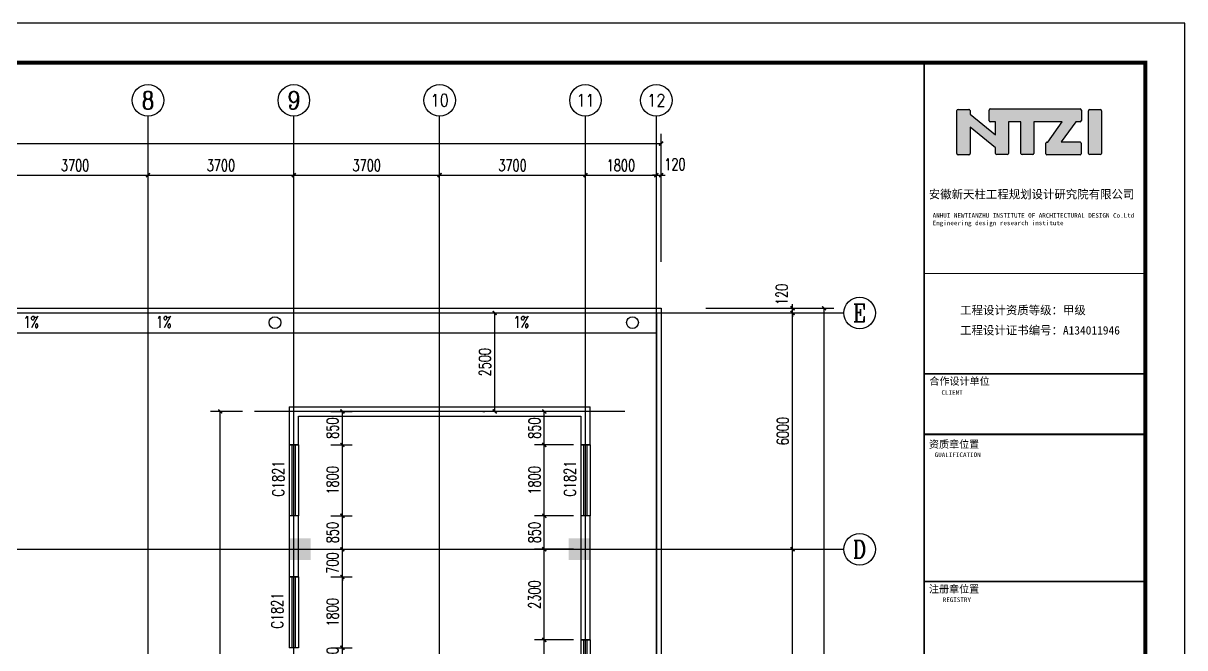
# Model space of a CAD drawing. Extents: x -522490 to 417652, y 450811 to 1108047.
# Drawn here: x 373278 to 402752, y 755467 to 771325 of the extents above; entities that cross this region are included whole.
import ezdxf
from ezdxf.enums import TextEntityAlignment as Align

# ---------------------------------------------------------------- set-up
doc = ezdxf.new("R2010")
doc.units = 0
doc.header["$LTSCALE"] = 1000
doc.header["$MEASUREMENT"] = 0
for name, color, linetype in [('AXIS', 3, 'Continuous'), ('AXIS_TEXT', 7, 'Continuous'), ('COLU_HATCH', 2, 'Continuous'), ('DIM_SYMB', 3, 'Continuous'), ('DOTE', 1, 'Continuous'), ('PUB_DIM', 3, 'Continuous'), ('PUB_TEXT', 7, 'Continuous'), ('PUB_TITLE', 4, 'Continuous'), ('WALL', 9, 'Continuous'), ('WINDOW', 4, 'Continuous'), ('WINDOW_TEXT', 7, 'Continuous')]:
    doc.layers.add(name, color=color, linetype=linetype)
doc.styles.add('_TCH_AXIS', font='COMPLEX', dxfattribs={"bigfont": 'GBCBIG'})
doc.styles.add('_TCH_DIM', font='SIMPLEX', dxfattribs={"bigfont": 'GBCBIG'})
doc.styles.add('_TCH_DIM_T3', font='SIMPLEX', dxfattribs={"width": 0.705882, "bigfont": 'GBCBIG'})
doc.styles.add('_TCH_WINDOW', font='SIMPLEX', dxfattribs={"bigfont": 'GBCBIG'})
doc.styles.add('COMPLEX', font='COMPLEX')
doc.styles.add('TQ', font='')
doc.styles.get('TQ').set_extended_font_data('SimSun')
doc.dimstyles.new('_TCH_ARCH&&100', dxfattribs={"dimtxt": 297.5, "dimasz": 100, "dimexe": 250, "dimexo": 300, "dimgap": 100, "dimtad": 1, "dimdec": 0, "dimzin": 0, "dimdsep": 46, "dimtxsty": '_TCH_DIM_T3', "dimblk": 'ARCHTICK', "dimcen": 0.09, "dimclrt": 7, "dimazin": 2, "dimtfac": 1, "dimtdec": 0, "dimtix": 1, "dimtmove": 2, "dimatfit": 3, "dimfxl": 0, "dimtolj": 1, "dimtzin": 0, "dimarcsym": 0})

# ---------------------------------------------------------------- blocks, each defined once
blk = doc.blocks.new('_ArchTick')
at = {"color": 0, "linetype": 'ByBlock', "const_width": 0.4}
blk.add_lwpolyline([(-0.5, -0.5), (0.5, 0.5)], dxfattribs=at)
blk = doc.blocks.new('*D303')
at = {"layer": 'Defpoints', "color": 0}
for p in [(380786, 761468), (381376, 761468), (380786, 760618)]:
    blk.add_point(p, dxfattribs=at)
at = {"layer": 'PUB_DIM', "color": 0, "lineweight": -2}
for p, q in [((381086, 761468), (381626, 761468)), ((381376, 760618), (381376, 761468)), ((381086, 760618), (381626, 760618))]:
    blk.add_line(p, q, dxfattribs=at)
at = {"layer": 'PUB_DIM', "color": 0, "lineweight": -2, "xscale": 100, "yscale": 100, "zscale": 100}
for p, rotation in [((381376, 761468), 90), ((381376, 760618), 270)]:
    blk.add_blockref('_ArchTick', p, dxfattribs=dict(at, rotation=rotation))
at = {"layer": 'PUB_DIM', "color": 7, "insert": (381127, 761043), "char_height": 297.5, "attachment_point": 5, "rotation": 90, "style": '_TCH_DIM_T3'}
blk.add_mtext('\\A1;850', dxfattribs=at)
blk = doc.blocks.new('*D304')
at = {"layer": 'Defpoints', "color": 0}
for p in [(380786, 760618), (381376, 760618), (380786, 758818)]:
    blk.add_point(p, dxfattribs=at)
at = {"layer": 'PUB_DIM', "color": 0, "lineweight": -2}
for p, q in [((381086, 760618), (381626, 760618)), ((381376, 758818), (381376, 760618)), ((381086, 758818), (381626, 758818))]:
    blk.add_line(p, q, dxfattribs=at)
at = {"layer": 'PUB_DIM', "color": 0, "lineweight": -2, "xscale": 100, "yscale": 100, "zscale": 100}
for p, rotation in [((381376, 760618), 90), ((381376, 758818), 270)]:
    blk.add_blockref('_ArchTick', p, dxfattribs=dict(at, rotation=rotation))
at = {"layer": 'PUB_DIM', "color": 7, "insert": (381127, 759718), "char_height": 297.5, "attachment_point": 5, "rotation": 90, "style": '_TCH_DIM_T3'}
blk.add_mtext('\\A1;1800', dxfattribs=at)
blk = doc.blocks.new('*D305')
at = {"layer": 'Defpoints', "color": 0}
for p in [(380786, 758818), (381376, 758818), (380786, 757968)]:
    blk.add_point(p, dxfattribs=at)
at = {"layer": 'PUB_DIM', "color": 0, "lineweight": -2}
for p, q in [((381086, 758818), (381626, 758818)), ((381376, 757968), (381376, 758818)), ((381086, 757968), (381626, 757968))]:
    blk.add_line(p, q, dxfattribs=at)
at = {"layer": 'PUB_DIM', "color": 0, "lineweight": -2, "xscale": 100, "yscale": 100, "zscale": 100}
for p, rotation in [((381376, 758818), 90), ((381376, 757968), 270)]:
    blk.add_blockref('_ArchTick', p, dxfattribs=dict(at, rotation=rotation))
at = {"layer": 'PUB_DIM', "color": 7, "insert": (381127, 758393), "char_height": 297.5, "attachment_point": 5, "rotation": 90, "style": '_TCH_DIM_T3'}
blk.add_mtext('\\A1;850', dxfattribs=at)
blk = doc.blocks.new('*D306')
at = {"layer": 'Defpoints', "color": 0}
for p in [(380786, 757968), (381376, 757968), (380786, 757267)]:
    blk.add_point(p, dxfattribs=at)
at = {"layer": 'PUB_DIM', "color": 0, "lineweight": -2}
for p, q in [((381086, 757968), (381626, 757968)), ((381376, 757968), (381376, 758068)), ((381376, 757267), (381376, 757968)), ((381086, 757267), (381626, 757267)), ((381376, 757267), (381376, 757167))]:
    blk.add_line(p, q, dxfattribs=at)
at = {"layer": 'PUB_DIM', "color": 0, "lineweight": -2, "xscale": 100, "yscale": 100, "zscale": 100}
for p, rotation in [((381376, 757968), 270), ((381376, 757267), 90)]:
    blk.add_blockref('_ArchTick', p, dxfattribs=dict(at, rotation=rotation))
at = {"layer": 'PUB_DIM', "color": 7, "insert": (381127, 757618), "char_height": 297.5, "attachment_point": 5, "rotation": 90, "style": '_TCH_DIM_T3'}
blk.add_mtext('\\A1;700', dxfattribs=at)
blk = doc.blocks.new('*D307')
at = {"layer": 'Defpoints', "color": 0}
for p in [(380786, 757267), (381376, 757267), (380786, 755467)]:
    blk.add_point(p, dxfattribs=at)
at = {"layer": 'PUB_DIM', "color": 0, "lineweight": -2}
for p, q in [((381086, 757267), (381626, 757267)), ((381376, 755467), (381376, 757267)), ((381086, 755467), (381626, 755467))]:
    blk.add_line(p, q, dxfattribs=at)
at = {"layer": 'PUB_DIM', "color": 0, "lineweight": -2, "xscale": 100, "yscale": 100, "zscale": 100}
for p, rotation in [((381376, 757267), 90), ((381376, 755467), 270)]:
    blk.add_blockref('_ArchTick', p, dxfattribs=dict(at, rotation=rotation))
at = {"layer": 'PUB_DIM', "color": 7, "insert": (381127, 756367), "char_height": 297.5, "attachment_point": 5, "rotation": 90, "style": '_TCH_DIM_T3'}
blk.add_mtext('\\A1;1800', dxfattribs=at)
blk = doc.blocks.new('*D308')
at = {"layer": 'Defpoints', "color": 0}
for p in [(380786, 755467), (381376, 755467), (380786, 754967)]:
    blk.add_point(p, dxfattribs=at)
at = {"layer": 'PUB_DIM', "color": 0, "lineweight": -2}
for p, q in [((381086, 755467), (381626, 755467)), ((381376, 755467), (381376, 755567)), ((381376, 754967), (381376, 755467)), ((381086, 754967), (381626, 754967)), ((381376, 754967), (381376, 754867))]:
    blk.add_line(p, q, dxfattribs=at)
at = {"layer": 'PUB_DIM', "color": 0, "lineweight": -2, "xscale": 100, "yscale": 100, "zscale": 100}
for p, rotation in [((381376, 755467), 270), ((381376, 754967), 90)]:
    blk.add_blockref('_ArchTick', p, dxfattribs=dict(at, rotation=rotation))
at = {"layer": 'PUB_DIM', "color": 7, "insert": (381127, 755217), "char_height": 297.5, "attachment_point": 5, "rotation": 90, "style": '_TCH_DIM_T3'}
blk.add_mtext('\\A1;500', dxfattribs=at)
blk = doc.blocks.new('*D329')
at = {"layer": 'Defpoints', "color": 0}
for p in [(386500, 755668), (387544, 755668), (387544, 753868)]:
    blk.add_point(p, dxfattribs=at)
at = {"layer": 'PUB_DIM', "color": 0, "lineweight": -2}
for p, q in [((387244, 755668), (386250, 755668)), ((386500, 753868), (386500, 755668)), ((387244, 753868), (386250, 753868))]:
    blk.add_line(p, q, dxfattribs=at)
at = {"layer": 'PUB_DIM', "color": 0, "lineweight": -2, "xscale": 100, "yscale": 100, "zscale": 100}
for p, rotation in [((386500, 755668), 90), ((386500, 753868), 270)]:
    blk.add_blockref('_ArchTick', p, dxfattribs=dict(at, rotation=rotation))
at = {"layer": 'PUB_DIM', "color": 7, "insert": (386251, 754768), "char_height": 297.5, "attachment_point": 5, "rotation": 90, "style": '_TCH_DIM_T3'}
blk.add_mtext('\\A1;1800', dxfattribs=at)
blk = doc.blocks.new('*D330')
at = {"layer": 'Defpoints', "color": 0}
for p in [(386500, 757968), (387544, 757968), (387544, 755668)]:
    blk.add_point(p, dxfattribs=at)
at = {"layer": 'PUB_DIM', "color": 0, "lineweight": -2}
for p, q in [((387244, 757968), (386250, 757968)), ((386500, 755668), (386500, 757968)), ((387244, 755668), (386250, 755668))]:
    blk.add_line(p, q, dxfattribs=at)
at = {"layer": 'PUB_DIM', "color": 0, "lineweight": -2, "xscale": 100, "yscale": 100, "zscale": 100}
for p, rotation in [((386500, 757968), 90), ((386500, 755668), 270)]:
    blk.add_blockref('_ArchTick', p, dxfattribs=dict(at, rotation=rotation))
at = {"layer": 'PUB_DIM', "color": 7, "insert": (386251, 756818), "char_height": 297.5, "attachment_point": 5, "rotation": 90, "style": '_TCH_DIM_T3'}
blk.add_mtext('\\A1;2300', dxfattribs=at)
blk = doc.blocks.new('*D331')
at = {"layer": 'Defpoints', "color": 0}
for p in [(386500, 758818), (387544, 758818), (387544, 757968)]:
    blk.add_point(p, dxfattribs=at)
at = {"layer": 'PUB_DIM', "color": 0, "lineweight": -2}
for p, q in [((387244, 758818), (386250, 758818)), ((386500, 757968), (386500, 758818)), ((387244, 757968), (386250, 757968))]:
    blk.add_line(p, q, dxfattribs=at)
at = {"layer": 'PUB_DIM', "color": 0, "lineweight": -2, "xscale": 100, "yscale": 100, "zscale": 100}
for p, rotation in [((386500, 758818), 90), ((386500, 757968), 270)]:
    blk.add_blockref('_ArchTick', p, dxfattribs=dict(at, rotation=rotation))
at = {"layer": 'PUB_DIM', "color": 7, "insert": (386251, 758393), "char_height": 297.5, "attachment_point": 5, "rotation": 90, "style": '_TCH_DIM_T3'}
blk.add_mtext('\\A1;850', dxfattribs=at)
blk = doc.blocks.new('*D332')
at = {"layer": 'Defpoints', "color": 0}
for p in [(386500, 760618), (387544, 760618), (387544, 758818)]:
    blk.add_point(p, dxfattribs=at)
at = {"layer": 'PUB_DIM', "color": 0, "lineweight": -2}
for p, q in [((387244, 760618), (386250, 760618)), ((386500, 758818), (386500, 760618)), ((387244, 758818), (386250, 758818))]:
    blk.add_line(p, q, dxfattribs=at)
at = {"layer": 'PUB_DIM', "color": 0, "lineweight": -2, "xscale": 100, "yscale": 100, "zscale": 100}
for p, rotation in [((386500, 760618), 90), ((386500, 758818), 270)]:
    blk.add_blockref('_ArchTick', p, dxfattribs=dict(at, rotation=rotation))
at = {"layer": 'PUB_DIM', "color": 7, "insert": (386251, 759718), "char_height": 297.5, "attachment_point": 5, "rotation": 90, "style": '_TCH_DIM_T3'}
blk.add_mtext('\\A1;1800', dxfattribs=at)
blk = doc.blocks.new('*D333')
at = {"layer": 'Defpoints', "color": 0}
for p in [(386500, 761468), (387544, 761468), (387544, 760618)]:
    blk.add_point(p, dxfattribs=at)
at = {"layer": 'PUB_DIM', "color": 0, "lineweight": -2}
for p, q in [((387244, 761468), (386250, 761468)), ((386500, 760618), (386500, 761468)), ((387244, 760618), (386250, 760618))]:
    blk.add_line(p, q, dxfattribs=at)
at = {"layer": 'PUB_DIM', "color": 0, "lineweight": -2, "xscale": 100, "yscale": 100, "zscale": 100}
for p, rotation in [((386500, 761468), 90), ((386500, 760618), 270)]:
    blk.add_blockref('_ArchTick', p, dxfattribs=dict(at, rotation=rotation))
at = {"layer": 'PUB_DIM', "color": 7, "insert": (386251, 761043), "char_height": 297.5, "attachment_point": 5, "rotation": 90, "style": '_TCH_DIM_T3'}
blk.add_mtext('\\A1;850', dxfattribs=at)
blk = doc.blocks.new('*D338')
at = {"layer": 'AXIS', "color": 0, "lineweight": -2}
for p, q in [((390601, 757968), (393051, 757968)), ((392801, 751568), (392801, 757968)), ((390601, 751568), (393051, 751568))]:
    blk.add_line(p, q, dxfattribs=at)
at = {"layer": 'Defpoints', "color": 0}
for p in [(390301, 757968), (392801, 757968), (390301, 751568)]:
    blk.add_point(p, dxfattribs=at)
at = {"layer": 'AXIS', "color": 0, "lineweight": -2, "xscale": 100, "yscale": 100, "zscale": 100}
for p, rotation in [((392801, 757968), 90), ((392801, 751568), 270)]:
    blk.add_blockref('_ArchTick', p, dxfattribs=dict(at, rotation=rotation))
at = {"layer": 'AXIS', "color": 7, "insert": (392552, 754768), "char_height": 297.5, "attachment_point": 5, "rotation": 90, "style": '_TCH_DIM_T3'}
blk.add_mtext('\\A1;6400', dxfattribs=at)
blk = doc.blocks.new('*D339')
at = {"layer": 'AXIS', "color": 0, "lineweight": -2}
for p, q in [((390601, 763968), (393051, 763968)), ((392801, 757968), (392801, 763968)), ((390601, 757968), (393051, 757968))]:
    blk.add_line(p, q, dxfattribs=at)
at = {"layer": 'Defpoints', "color": 0}
for p in [(390301, 763968), (392801, 763968), (390301, 757968)]:
    blk.add_point(p, dxfattribs=at)
at = {"layer": 'AXIS', "color": 0, "lineweight": -2, "xscale": 100, "yscale": 100, "zscale": 100}
for p, rotation in [((392801, 763968), 90), ((392801, 757968), 270)]:
    blk.add_blockref('_ArchTick', p, dxfattribs=dict(at, rotation=rotation))
at = {"layer": 'AXIS', "color": 7, "insert": (392552, 760968), "char_height": 297.5, "attachment_point": 5, "rotation": 90, "style": '_TCH_DIM_T3'}
blk.add_mtext('\\A1;6000', dxfattribs=at)
blk = doc.blocks.new('*D340')
at = {"layer": 'AXIS', "color": 0, "lineweight": -2}
for p, q in [((390601, 764088), (393051, 764088)), ((392801, 764088), (392801, 764188)), ((392801, 763968), (392801, 764088)), ((390601, 763968), (393051, 763968)), ((392801, 763968), (392801, 763868))]:
    blk.add_line(p, q, dxfattribs=at)
at = {"layer": 'Defpoints', "color": 0}
for p in [(390301, 764088), (392801, 764088), (390301, 763968)]:
    blk.add_point(p, dxfattribs=at)
at = {"layer": 'AXIS', "color": 0, "lineweight": -2, "xscale": 100, "yscale": 100, "zscale": 100}
for p, rotation in [((392801, 764088), 270), ((392801, 763968), 90)]:
    blk.add_blockref('_ArchTick', p, dxfattribs=dict(at, rotation=rotation))
at = {"layer": 'AXIS', "color": 7, "insert": (392526, 764438), "char_height": 297.5, "attachment_point": 5, "rotation": 90, "style": '_TCH_DIM_T3'}
blk.add_mtext('\\A1;120', dxfattribs=at)
blk = doc.blocks.new('*D341')
at = {"layer": 'AXIS', "color": 0, "lineweight": -2}
for p, q in [((390601, 764088), (393851, 764088)), ((393601, 736848), (393601, 764088)), ((390601, 736848), (393851, 736848))]:
    blk.add_line(p, q, dxfattribs=at)
at = {"layer": 'Defpoints', "color": 0}
for p in [(390301, 764088), (393601, 764088), (390301, 736848)]:
    blk.add_point(p, dxfattribs=at)
at = {"layer": 'AXIS', "color": 0, "lineweight": -2, "xscale": 100, "yscale": 100, "zscale": 100}
for p, rotation in [((393601, 764088), 90), ((393601, 736848), 270)]:
    blk.add_blockref('_ArchTick', p, dxfattribs=dict(at, rotation=rotation))
at = {"layer": 'AXIS', "color": 7, "insert": (393352, 750468), "char_height": 297.5, "attachment_point": 5, "rotation": 90, "style": '_TCH_DIM_T3'}
blk.add_mtext('\\A1;27240', dxfattribs=at)
blk = doc.blocks.new('*D356')
at = {"layer": 'AXIS', "color": 0, "lineweight": -2}
for p, q in [((372744, 765268), (372744, 767718)), ((376444, 765268), (376444, 767718)), ((372744, 767468), (376444, 767468))]:
    blk.add_line(p, q, dxfattribs=at)
at = {"layer": 'Defpoints', "color": 0}
for p in [(376444, 767468), (372744, 764968), (376444, 764968)]:
    blk.add_point(p, dxfattribs=at)
at = {"layer": 'AXIS', "color": 0, "lineweight": -2, "xscale": 100, "yscale": 100, "zscale": 100, "rotation": 180}
blk.add_blockref('_ArchTick', (372744, 767468), dxfattribs=at)
at = {"layer": 'AXIS', "color": 0, "lineweight": -2, "xscale": 100, "yscale": 100, "zscale": 100}
blk.add_blockref('_ArchTick', (376444, 767468), dxfattribs=at)
at = {"layer": 'AXIS', "color": 7, "insert": (374594, 767717), "char_height": 297.5, "attachment_point": 5, "style": '_TCH_DIM_T3'}
blk.add_mtext('\\A1;3700', dxfattribs=at)
blk = doc.blocks.new('*D357')
at = {"layer": 'AXIS', "color": 0, "lineweight": -2}
for p, q in [((376444, 765268), (376444, 767718)), ((380144, 765268), (380144, 767718)), ((376444, 767468), (380144, 767468))]:
    blk.add_line(p, q, dxfattribs=at)
at = {"layer": 'Defpoints', "color": 0}
for p in [(380144, 767468), (376444, 764968), (380144, 764968)]:
    blk.add_point(p, dxfattribs=at)
at = {"layer": 'AXIS', "color": 0, "lineweight": -2, "xscale": 100, "yscale": 100, "zscale": 100, "rotation": 180}
blk.add_blockref('_ArchTick', (376444, 767468), dxfattribs=at)
at = {"layer": 'AXIS', "color": 0, "lineweight": -2, "xscale": 100, "yscale": 100, "zscale": 100}
blk.add_blockref('_ArchTick', (380144, 767468), dxfattribs=at)
at = {"layer": 'AXIS', "color": 7, "insert": (378294, 767717), "char_height": 297.5, "attachment_point": 5, "style": '_TCH_DIM_T3'}
blk.add_mtext('\\A1;3700', dxfattribs=at)
blk = doc.blocks.new('*D358')
at = {"layer": 'AXIS', "color": 0, "lineweight": -2}
for p, q in [((380144, 765268), (380144, 767718)), ((383844, 765268), (383844, 767718)), ((380144, 767468), (383844, 767468))]:
    blk.add_line(p, q, dxfattribs=at)
at = {"layer": 'Defpoints', "color": 0}
for p in [(383844, 767468), (380144, 764968), (383844, 764968)]:
    blk.add_point(p, dxfattribs=at)
at = {"layer": 'AXIS', "color": 0, "lineweight": -2, "xscale": 100, "yscale": 100, "zscale": 100, "rotation": 180}
blk.add_blockref('_ArchTick', (380144, 767468), dxfattribs=at)
at = {"layer": 'AXIS', "color": 0, "lineweight": -2, "xscale": 100, "yscale": 100, "zscale": 100}
blk.add_blockref('_ArchTick', (383844, 767468), dxfattribs=at)
at = {"layer": 'AXIS', "color": 7, "insert": (381994, 767717), "char_height": 297.5, "attachment_point": 5, "style": '_TCH_DIM_T3'}
blk.add_mtext('\\A1;3700', dxfattribs=at)
blk = doc.blocks.new('*D359')
at = {"layer": 'AXIS', "color": 0, "lineweight": -2}
for p, q in [((383844, 765268), (383844, 767718)), ((387544, 765268), (387544, 767718)), ((383844, 767468), (387544, 767468))]:
    blk.add_line(p, q, dxfattribs=at)
at = {"layer": 'Defpoints', "color": 0}
for p in [(387544, 767468), (383844, 764968), (387544, 764968)]:
    blk.add_point(p, dxfattribs=at)
at = {"layer": 'AXIS', "color": 0, "lineweight": -2, "xscale": 100, "yscale": 100, "zscale": 100, "rotation": 180}
blk.add_blockref('_ArchTick', (383844, 767468), dxfattribs=at)
at = {"layer": 'AXIS', "color": 0, "lineweight": -2, "xscale": 100, "yscale": 100, "zscale": 100}
blk.add_blockref('_ArchTick', (387544, 767468), dxfattribs=at)
at = {"layer": 'AXIS', "color": 7, "insert": (385694, 767717), "char_height": 297.5, "attachment_point": 5, "style": '_TCH_DIM_T3'}
blk.add_mtext('\\A1;3700', dxfattribs=at)
blk = doc.blocks.new('*D360')
at = {"layer": 'AXIS', "color": 0, "lineweight": -2}
for p, q in [((387544, 765268), (387544, 767718)), ((389344, 765268), (389344, 767718)), ((387544, 767468), (389344, 767468))]:
    blk.add_line(p, q, dxfattribs=at)
at = {"layer": 'Defpoints', "color": 0}
for p in [(389344, 767468), (387544, 764968), (389344, 764968)]:
    blk.add_point(p, dxfattribs=at)
at = {"layer": 'AXIS', "color": 0, "lineweight": -2, "xscale": 100, "yscale": 100, "zscale": 100, "rotation": 180}
blk.add_blockref('_ArchTick', (387544, 767468), dxfattribs=at)
at = {"layer": 'AXIS', "color": 0, "lineweight": -2, "xscale": 100, "yscale": 100, "zscale": 100}
blk.add_blockref('_ArchTick', (389344, 767468), dxfattribs=at)
at = {"layer": 'AXIS', "color": 7, "insert": (388444, 767717), "char_height": 297.5, "attachment_point": 5, "style": '_TCH_DIM_T3'}
blk.add_mtext('\\A1;1800', dxfattribs=at)
blk = doc.blocks.new('*D361')
at = {"layer": 'AXIS', "color": 0, "lineweight": -2}
for p, q in [((389344, 765268), (389344, 767718)), ((389464, 765268), (389464, 767718)), ((389344, 767468), (389244, 767468)), ((389344, 767468), (389464, 767468)), ((389464, 767468), (389564, 767468))]:
    blk.add_line(p, q, dxfattribs=at)
at = {"layer": 'Defpoints', "color": 0}
for p in [(389464, 767468), (389344, 764968), (389464, 764968)]:
    blk.add_point(p, dxfattribs=at)
at = {"layer": 'AXIS', "color": 0, "lineweight": -2, "xscale": 100, "yscale": 100, "zscale": 100}
blk.add_blockref('_ArchTick', (389344, 767468), dxfattribs=at)
at = {"layer": 'AXIS', "color": 0, "lineweight": -2, "xscale": 100, "yscale": 100, "zscale": 100, "rotation": 180}
blk.add_blockref('_ArchTick', (389464, 767468), dxfattribs=at)
at = {"layer": 'AXIS', "color": 7, "insert": (389814, 767743), "char_height": 297.5, "attachment_point": 5, "style": '_TCH_DIM_T3'}
blk.add_mtext('\\A1;120', dxfattribs=at)
blk = doc.blocks.new('*D362')
at = {"layer": 'AXIS', "color": 0, "lineweight": -2}
for p, q in [((352224, 765268), (352224, 768518)), ((389464, 765268), (389464, 768518)), ((352224, 768268), (389464, 768268))]:
    blk.add_line(p, q, dxfattribs=at)
at = {"layer": 'Defpoints', "color": 0}
for p in [(389464, 768268), (352224, 764968), (389464, 764968)]:
    blk.add_point(p, dxfattribs=at)
at = {"layer": 'AXIS', "color": 0, "lineweight": -2, "xscale": 100, "yscale": 100, "zscale": 100, "rotation": 180}
blk.add_blockref('_ArchTick', (352224, 768268), dxfattribs=at)
at = {"layer": 'AXIS', "color": 0, "lineweight": -2, "xscale": 100, "yscale": 100, "zscale": 100}
blk.add_blockref('_ArchTick', (389464, 768268), dxfattribs=at)
at = {"layer": 'AXIS', "color": 7, "insert": (370844, 768517), "char_height": 297.5, "attachment_point": 5, "style": '_TCH_DIM_T3'}
blk.add_mtext('\\A1;37240', dxfattribs=at)
blk = doc.blocks.new('*D880')
at = {"layer": 'Defpoints', "color": 0}
for p in [(385241, 763968), (385241, 763968), (385241, 761468)]:
    blk.add_point(p, dxfattribs=at)
at = {"layer": 'PUB_DIM', "color": 0, "lineweight": -2}
for p, q in [((384941, 763968), (384991, 763968)), ((385241, 761468), (385241, 763968)), ((384941, 761468), (384991, 761468))]:
    blk.add_line(p, q, dxfattribs=at)
at = {"layer": 'PUB_DIM', "color": 0, "lineweight": -2, "xscale": 100, "yscale": 100, "zscale": 100}
for p, rotation in [((385241, 763968), 90), ((385241, 761468), 270)]:
    blk.add_blockref('_ArchTick', p, dxfattribs=dict(at, rotation=rotation))
at = {"layer": 'PUB_DIM', "color": 7, "insert": (384992, 762718), "char_height": 297.5, "attachment_point": 5, "rotation": 90, "style": '_TCH_DIM_T3'}
blk.add_mtext('\\A1;2500', dxfattribs=at)
blk = doc.blocks.new('*D881')
at = {"layer": 'Defpoints', "color": 0}
for p in [(378277, 761468), (379144, 761468), (379144, 740668)]:
    blk.add_point(p, dxfattribs=at)
at = {"layer": 'PUB_DIM', "color": 0, "lineweight": -2}
for p, q in [((378844, 761468), (378027, 761468)), ((378277, 740668), (378277, 761468)), ((378844, 740668), (378027, 740668))]:
    blk.add_line(p, q, dxfattribs=at)
at = {"layer": 'PUB_DIM', "color": 0, "lineweight": -2, "xscale": 100, "yscale": 100, "zscale": 100}
for p, rotation in [((378277, 761468), 90), ((378277, 740668), 270)]:
    blk.add_blockref('_ArchTick', p, dxfattribs=dict(at, rotation=rotation))
at = {"layer": 'PUB_DIM', "color": 7, "insert": (378028, 751068), "char_height": 297.5, "attachment_point": 5, "rotation": 90, "style": '_TCH_DIM_T3'}
blk.add_mtext('\\A1;20800', dxfattribs=at)
blk = doc.blocks.new('$TCHSYS$WIN2D')
for p, q in [((-0.5, 0.5), (0.5, 0.5)), ((-0.5, 0.5), (-0.5, -0.5)), ((0.5, 0.5), (0.5, -0.5)), ((0.5, 0.167), (-0.5, 0.167)), ((0.5, -0.167), (-0.5, -0.167)), ((-0.5, -0.5), (0.5, -0.5))]:
    blk.add_line(p, q)
blk = doc.blocks.new('_AXISO')
blk.add_circle((0, 0), 0.5)
at = {"layer": 'AXIS_TEXT', "style": 'COMPLEX', "width": 1.041667}
blk.add_attdef('A', text='', height=0.56, dxfattribs=at).set_placement((-0.25, -0.28), (0.25, -0.28), align=Align.FIT)

msp = doc.modelspace()

# ---------------------------------------------------------------- hatches: boundary and pattern name
h = msp.add_hatch(color=256)
h.paths.add_polyline_path([(397305.1, 768685.5), (397951.7, 768156.9), (397951.7, 768019.6, 0.4142136), (397983.7, 767987.6), (398246.8, 767987.6, 0.4142136), (398278.8, 768019.6), (398278.8, 768818.6), (398592.5, 768818.6), (398592.5, 768020.9, 0.4142136), (398624.5, 767988.9), (398894.5, 767988.9, 0.4142136), (398926.5, 768020.9), (398926.5, 768818.4), (399639.1, 768818.4), (399277, 768307.2), (399254.9, 768307.2, 0.4142136), (399222.9, 768275.2), (399222.9, 768012.6, 0.4142136), (399254.9, 767980.6), (400095.2, 767980.6, 0.4142136), (400127.2, 768012.6), (400127.2, 768277.4, 0.4142136), (400095.2, 768309.4), (399615, 768309.4), (399989.5, 768823.3), (400096, 768823.3, 0.4142136), (400128, 768855.3), (400128, 769115.8, 0.4142136), (400096, 769147.8), (397817.4, 769147.8, 0.4142136), (397785.4, 769115.8), (397785.4, 768849.2, 0.4142136), (397817.4, 768817.2), (397948.5, 768817.2), (397948.5, 768489.1), (397303.3, 769016.1), (397303.5, 769104.6, 0.4148904), (397271.5, 769136.6), (397003.5, 769136.6, 0.4142136), (396971.5, 769104.6), (396971.5, 768017.4, 0.4142136), (397003.5, 767985.4), (397273.1, 767985.4, 0.4142136), (397305.1, 768017.4)])
h.paths.add_polyline_path([(400309.2, 768019.6, 0.4142136), (400341.2, 767987.6), (400608.6, 767987.6, 0.4142136), (400640.6, 768019.6), (400640.6, 769103.6, 0.4142136), (400608.6, 769135.6), (400341.2, 769135.6, 0.4142136), (400309.2, 769103.6)])
at = {"layer": 'COLU_HATCH'}
for points in [[(380574.3, 757692.9), (380574.3, 758242.9), (380024.3, 758242.9), (380024.3, 757692.9)], [(387664.3, 757692.9), (387664.3, 758242.9), (387114.3, 758242.9), (387114.3, 757692.9)]]:
    msp.add_hatch(color=256, dxfattribs=at).paths.add_polyline_path(points)

# ---------------------------------------------------------------- linework, layer by layer
for p, q in [((396971.5, 768017.4, 0), (396971.5, 769104.6, 0)), ((397003.5, 769136.6, 0), (397271.5, 769136.6, 0)), ((397303.5, 769104.6, 0), (397303.3, 769016.1, 0)), ((397303.3, 769016.1, 0), (397948.5, 768489.1, 0)), ((397785.4, 768849.2, 0), (397785.4, 769115.8, 0)), ((397817.4, 769147.8, 0), (400096, 769147.8, 0)), ((400128, 769115.8, 0), (400128, 768855.3, 0)), ((400309.2, 768019.6, 0), (400309.2, 769103.6, 0)), ((400341.2, 769135.6, 0), (400608.6, 769135.6, 0)), ((400640.6, 769103.6, 0), (400640.6, 768019.6, 0)), ((397948.5, 768817.2, 0), (397817.4, 768817.2, 0)), ((397948.5, 768489.1, 0), (397948.5, 768817.2, 0)), ((398592.5, 768818.6, 0), (398278.8, 768818.6, 0)), ((398278.8, 768818.6, 0), (398278.8, 768019.6, 0)), ((398592.5, 768020.9, 0), (398592.5, 768818.6, 0)), ((399639.1, 768818.4, 0), (398926.5, 768818.4, 0)), ((398926.5, 768818.4, 0), (398926.5, 768020.9, 0)), ((399277, 768307.2, 0), (399639.1, 768818.4, 0)), ((399989.5, 768823.3, 0), (399615, 768309.4, 0)), ((400096, 768823.3, 0), (399989.5, 768823.3, 0)), ((397951.7, 768156.9, 0), (397305.1, 768685.5, 0)), ((397305.1, 768685.5, 0), (397305.1, 768017.4, 0)), ((397951.7, 768019.6, 0), (397951.7, 768156.9, 0)), ((399222.9, 768012.6, 0), (399222.9, 768275.2, 0)), ((399254.9, 768307.2, 0), (399277, 768307.2, 0)), ((399615, 768309.4, 0), (400095.2, 768309.4, 0)), ((400127.2, 768277.4, 0), (400127.2, 768012.6, 0)), ((397273.1, 767985.4, 0), (397003.5, 767985.4, 0)), ((398246.8, 767987.6, 0), (397983.7, 767987.6, 0)), ((398894.5, 767988.9, 0), (398624.5, 767988.9, 0)), ((400095.2, 767980.6, 0), (399254.9, 767980.6, 0)), ((400608.6, 767987.6, 0), (400341.2, 767987.6, 0)), ((354144.3, 763967.9), (389344.3, 763967.9)), ((354144.3, 763467.9), (389344.3, 763467.9))]:
    msp.add_line(p, q)
for points in [[(352224.3, 764087.9), (389464.3, 764087.9), (389464.3, 736847.9), (352224.3, 736847.9)], [(352344.3, 763967.9), (389344.3, 763967.9), (389344.3, 736967.9), (352344.3, 736967.9)]]:
    msp.add_lwpolyline(points, close=True)
for centre in [(379664.2, 763723.9), (388737.5, 763723.9)]:
    msp.add_circle(centre, 150)
for centre, start, end in [((397003.5, 769104.6), 90, 180), ((397271.5, 769104.6), 359.86763, 90), ((397817.4, 769115.8), 90, 180), ((400096, 769115.8), 0, 90), ((400341.2, 769103.6), 90, 180), ((400608.6, 769103.6), 0, 90), ((397817.4, 768849.2), 180, 270), ((400096, 768855.3), 270, 0), ((399254.9, 768275.2), 90, 180), ((400095.2, 768277.4), 0, 90), ((397003.5, 768017.4), 180, 270), ((397273.1, 768017.4), 270, 0), ((397983.7, 768019.6), 180, 270), ((398246.8, 768019.6), 270, 0), ((398624.5, 768020.9), 180, 270), ((398894.5, 768020.9), 270, 0), ((399254.9, 768012.6), 180, 270), ((400095.2, 768012.6), 270, 0), ((400341.2, 768019.6), 180, 270), ((400608.6, 768019.6), 270, 0)]:
    msp.add_arc(centre, 32, start, end)
at = {"layer": 'AXIS'}
for p, q in [((376444.3, 764967.9), (376444.3, 768967.9)), ((380144.3, 764967.9), (380144.3, 768967.9)), ((383844.3, 764967.9), (383844.3, 768967.9)), ((387544.3, 764967.9), (387544.3, 768967.9)), ((389344.3, 764967.9), (389344.3, 768967.9)), ((390100.6, 763967.9), (394100.6, 763967.9)), ((390100.6, 757967.9), (394100.6, 757967.9))]:
    msp.add_line(p, q, dxfattribs=at)
at = {"layer": 'DIM_SYMB'}
for points in [[(377089.7, 763739.6, 0, 0, 0), (379152.2, 763739.6, 80, 0, 0), (379452.2, 763739.6, 0, 0, 0)], [(386163, 763739.6, 0, 0, 0), (388225.5, 763739.6, 80, 0, 0), (388525.5, 763739.6, 0, 0, 0)]]:
    msp.add_lwpolyline(points, format="xyseb", dxfattribs=at)
at = {"layer": 'DOTE'}
for p, q in [((376444.3, 735590.4), (376444.3, 764967.9)), ((380144.3, 735590.4), (380144.3, 764967.9)), ((383844.3, 735590.4), (383844.3, 764967.9)), ((387544.3, 735590.4), (387544.3, 764967.9)), ((389344.3, 735590.4), (389344.3, 764967.9)), ((351344.3, 763967.9), (390100.6, 763967.9)), ((388544.3, 761467.9), (379144.3, 761467.9)), ((351344.3, 757967.9), (390100.6, 757967.9))]:
    msp.add_line(p, q, dxfattribs=at)
at = {"layer": 'PUB_TEXT'}
for q in [(401016.6, 770324.8), (401752.5, 769795.2)]:
    msp.add_line((401752.5, 770324.8), q, dxfattribs=at)
at = {"layer": 'PUB_TITLE'}
msp.add_line((401752.5, 770324.8), (396142.5, 770324.8), dxfattribs=at)
at = {"layer": 'PUB_TITLE', "lineweight": 40}
msp.add_line((396140, 760889.5), (401750, 760889.5), dxfattribs=at)
at = {"layer": 'PUB_TITLE'}
msp.add_lwpolyline([(343352.5, 729324.8), (402752.5, 729324.8), (402752.5, 771324.8), (343352.5, 771324.8)], close=True, dxfattribs=at)
at = {"layer": 'PUB_TITLE', "const_width": 100}
msp.add_lwpolyline([(345852.5, 730324.8), (401752.5, 730324.8), (401752.5, 770324.8), (345852.5, 770324.8)], close=True, dxfattribs=at)
at = {"layer": 'PUB_TITLE', "lineweight": 40}
for points, const_width in [([(396142.5, 770324.8), (396142.5, 730324.8)], 42.5), ([(396142.5, 764969.8), (401752.5, 764969.8)], 25.5), ([(396142.5, 762419.8), (401752.5, 762419.8)], 42.5), ([(396142.5, 760889.8), (401752.5, 760889.8)], 42.5), ([(396140, 757149.5), (401750, 757149.5)], 42.5)]:
    msp.add_lwpolyline(points, dxfattribs=dict(at, const_width=const_width))
at = {"layer": 'WALL', "color": 5}
for p, q in [((380024.3, 761587.9), (387664.3, 761587.9)), ((380024.3, 761587.9), (380024.3, 760617.9)), ((380264.3, 761347.9), (387424.3, 761347.9)), ((380264.3, 760617.9), (380264.3, 761347.9)), ((387424.3, 761347.9), (387424.3, 760617.9)), ((387664.3, 760617.9), (387664.3, 761587.9)), ((380024.3, 760617.9), (380264.3, 760617.9)), ((387424.3, 760617.9), (387664.3, 760617.9)), ((380024.3, 758817.9), (380024.3, 757267.4)), ((380264.3, 758817.9), (380024.3, 758817.9)), ((380264.3, 757267.4), (380264.3, 758817.9)), ((387424.3, 758817.9), (387424.3, 755667.9)), ((387664.3, 758817.9), (387424.3, 758817.9)), ((387664.3, 755667.9), (387664.3, 758817.9)), ((380024.3, 757267.4), (380264.3, 757267.4)), ((387424.3, 755667.9), (387664.3, 755667.9))]:
    msp.add_line(p, q, dxfattribs=at)

# ---------------------------------------------------------------- block references
at = {"layer": 'AXIS'}
ref = msp.add_blockref('_AXISO', (376444.3, 769367.9), dxfattribs=dict(at, xscale=800, yscale=800, zscale=800))
ref.add_attrib('A', '8', dxfattribs={"layer": 'AXIS_TEXT', "height": 452, "style": '_TCH_AXIS', "width": 1.097143}).set_placement((376279, 769141.9), (376609.7, 769141.9), align=Align.FIT)
ref = msp.add_blockref('_AXISO', (380144.3, 769367.9), dxfattribs=dict(at, xscale=800, yscale=800, zscale=800))
ref.add_attrib('A', '9', dxfattribs={"layer": 'AXIS_TEXT', "height": 452, "style": '_TCH_AXIS', "width": 1.097143}).set_placement((379979, 769141.9), (380309.7, 769141.9), align=Align.FIT)
ref = msp.add_blockref('_AXISO', (383844.3, 769367.9), dxfattribs=dict(at, xscale=800, yscale=800, zscale=800))
ref.add_attrib('A', '10', dxfattribs={"layer": 'AXIS_TEXT', "height": 316.03, "style": '_TCH_AXIS', "width": 1.05931}).set_placement((383613.2, 769209.8), (384075.5, 769209.8), align=Align.FIT)
ref = msp.add_blockref('_AXISO', (387544.3, 769367.9), dxfattribs=dict(at, xscale=800, yscale=800, zscale=800))
ref.add_attrib('A', '11', dxfattribs={"layer": 'AXIS_TEXT', "height": 314.79, "style": '_TCH_AXIS', "width": 1.287356}).set_placement((387312.8, 769210.5), (387775.9, 769210.5), align=Align.FIT)
ref = msp.add_blockref('_AXISO', (389344.3, 769367.9), dxfattribs=dict(at, xscale=800, yscale=800, zscale=800))
ref.add_attrib('A', '12', dxfattribs={"layer": 'AXIS_TEXT', "height": 314.79, "style": '_TCH_AXIS', "width": 1.065398}).set_placement((389112.8, 769210.5), (389575.9, 769210.5), align=Align.FIT)
ref = msp.add_blockref('_AXISO', (394500.6, 763967.9), dxfattribs=dict(at, xscale=800, yscale=800, zscale=800))
ref.add_attrib('A', 'E', dxfattribs={"layer": 'AXIS_TEXT', "height": 448.3, "style": '_TCH_AXIS', "width": 0.982456}).set_placement((394332.8, 763743.7), (394668.4, 763743.7), align=Align.FIT)
ref = msp.add_blockref('_AXISO', (394500.6, 757967.9), dxfattribs=dict(at, xscale=800, yscale=800, zscale=800))
ref.add_attrib('A', 'D', dxfattribs={"layer": 'AXIS_TEXT', "height": 448.3, "style": '_TCH_AXIS', "width": 0.924665}).set_placement((394332.8, 757743.7), (394668.4, 757743.7), align=Align.FIT)
at = {"layer": 'WINDOW'}
ref = msp.add_blockref('$TCHSYS$WIN2D', (380144.3, 759717.9), dxfattribs=dict(at, xscale=1800, yscale=240, zscale=1800, rotation=270))
ref.add_attrib('A', 'C1821', (379898.1, 759307.9), dxfattribs={"layer": 'WINDOW_TEXT', "height": 297.5, "rotation": 90, "style": '_TCH_WINDOW', "width": 0.705882})
ref = msp.add_blockref('$TCHSYS$WIN2D', (387544.3, 759717.9), dxfattribs=dict(at, xscale=1800, yscale=240, zscale=1800, rotation=270))
ref.add_attrib('A', 'C1821', (387298.1, 759307.9), dxfattribs={"layer": 'WINDOW_TEXT', "height": 297.5, "rotation": 90, "style": '_TCH_WINDOW', "width": 0.705882})
ref = msp.add_blockref('$TCHSYS$WIN2D', (380144.3, 756367.4), dxfattribs=dict(at, xscale=1800, yscale=240, zscale=1800, rotation=270))
ref.add_attrib('A', 'C1821', (379872.6, 755957.4), dxfattribs={"layer": 'WINDOW_TEXT', "height": 297.5, "rotation": 90, "style": '_TCH_WINDOW', "width": 0.705882})
ref = msp.add_blockref('$TCHSYS$WIN2D', (387544.3, 754767.9), dxfattribs=dict(at, xscale=1800, yscale=240, zscale=1800, rotation=270))
ref.add_attrib('A', 'C1821', (387298.1, 754357.9), dxfattribs={"layer": 'WINDOW_TEXT', "height": 297.5, "rotation": 90, "style": '_TCH_WINDOW', "width": 0.705882})

# ---------------------------------------------------------------- texts
at = {"layer": 'PUB_TEXT', "style": '_TCH_DIM', "width": 0.705882}
for p in [(373283.1, 763590.9), (376644.7, 763590.9), (385718, 763590.9)]:
    msp.add_text('1%', height=297.5, dxfattribs=at).set_placement(p)
at = {"layer": 'PUB_TEXT', "char_height": 212.5, "attachment_point": 1, "style": 'TQ'}
for s, insert in [('安徽新天柱工程规划设计研究院有限公司 ', (396256.6, 767087.6)), ('工程设计资质等级：甲级 ', (397052.4, 764143.8)), ('工程设计证书编号：A134011946', (397052.4, 763633.8))]:
    msp.add_mtext(s, dxfattribs=dict(at, insert=insert))
at = {"layer": 'PUB_TEXT', "attachment_point": 1, "style": 'TQ'}
for s, insert, char_height, width in [('ANHUI NEWTIANZHU INSTITUTE OF ARCHITECTURAL DESIGN Co.Ltd\\PEngineering design research institute', (396354.8, 766502.4), 114.75, 5257.354), ('合作设计单位', (396271.9, 762329.9), 187, 1749.26), ('CLIENT', (396578, 762006.9), 114.75, 2399.55), ('资质章位置', (396261.2, 760728.2), 187, 2125), ('GUALIFICATION', (396405.7, 760425.5), 114.75, 2680.9), ('注册章位置', (396261.2, 757052.9), 187, 1530), ('REGISTRY', (396609.8, 756744.8), 114.75, 2399.55)]:
    msp.add_mtext(s, dxfattribs=dict(at, insert=insert, char_height=char_height, width=width))

# ---------------------------------------------------------------- dimensions: what is measured, and where the dimension line sits
at = {"layer": 'AXIS'}
for p1, p2, distance, picture, middle in [((352224.3, 764967.9), (389464.3, 764967.9), 3300, '*D362', (370844.3, 768516.6)), ((372744.3, 764967.9), (376444.3, 764967.9), 2500, '*D356', (374594.3, 767716.6)), ((376444.3, 764967.9), (380144.3, 764967.9), 2500, '*D357', (378294.3, 767716.6)), ((380144.3, 764967.9), (383844.3, 764967.9), 2500, '*D358', (381994.3, 767716.6)), ((383844.3, 764967.9), (387544.3, 764967.9), 2500, '*D359', (385694.3, 767716.6)), ((387544.3, 764967.9), (389344.3, 764967.9), 2500, '*D360', (388444.3, 767716.6)), ((390300.6, 736847.9), (390300.6, 764087.9), -3300, '*D341', (393351.8, 750467.9)), ((390300.6, 757967.9), (390300.6, 763967.9), -2500, '*D339', (392551.8, 760967.9)), ((390300.6, 751567.9), (390300.6, 757967.9), -2500, '*D338', (392551.8, 754767.9))]:
    dim = msp.add_aligned_dim(p1=p1, p2=p2, distance=distance, dimstyle='_TCH_ARCH&&100', dxfattribs=at)
    dim.commit()
    dim.dimension.update_dxf_attribs({"geometry": picture, "text_midpoint": middle})
for base, p1, p2, angle, picture, middle in [((389464.3, 767467.9), (389344.3, 764967.9), (389464.3, 764967.9), 0, '*D361', (389814.3, 767742.9)), ((392800.6, 764087.9), (390300.6, 763967.9), (390300.6, 764087.9), 90, '*D340', (392525.6, 764437.9))]:
    dim = msp.add_linear_dim(base=base, p1=p1, p2=p2, angle=angle, dimstyle='_TCH_ARCH&&100', dxfattribs=at)
    dim.commit()
    dim.dimension.update_dxf_attribs({"geometry": picture, "text_midpoint": middle, "dimtype": 129})
at = {"layer": 'PUB_DIM'}
for p1, p2, distance, picture, middle in [((385240.8, 761467.9), (385240.8, 763967.9), 0, '*D880', (384992.1, 762717.9)), ((379144.3, 740667.9), (379144.3, 761467.9), 867.1, '*D881', (378028.4, 751067.9)), ((380785.5, 760617.9), (380785.5, 761467.9), -590.6, '*D303', (381127.4, 761042.9)), ((387544.3, 760617.9), (387544.3, 761467.9), 1044.8, '*D333', (386250.8, 761042.9)), ((380785.5, 758817.9), (380785.5, 760617.9), -590.6, '*D304', (381127.4, 759717.9)), ((387544.3, 758817.9), (387544.3, 760617.9), 1044.8, '*D332', (386250.8, 759717.9)), ((380785.5, 757967.9), (380785.5, 758817.9), -590.6, '*D305', (381127.4, 758392.9)), ((387544.3, 757967.9), (387544.3, 758817.9), 1044.8, '*D331', (386250.8, 758392.9)), ((380785.5223, 757267.4162), (380785.5223, 757967.855), -590.5895, '*D306', (381127.3619, 757617.6356)), ((387544.3, 755667.9), (387544.3, 757967.9), 1044.8, '*D330', (386250.8, 756817.9)), ((380785.5, 755467.4), (380785.5, 757267.4), -590.6, '*D307', (381127.4, 756367.4)), ((380785.5, 754967.4), (380785.5, 755467.4), -590.6, '*D308', (381127.4, 755217.4)), ((387544.3, 753867.9), (387544.3, 755667.9), 1044.8, '*D329', (386250.8, 754767.9))]:
    dim = msp.add_aligned_dim(p1=p1, p2=p2, distance=distance, dimstyle='_TCH_ARCH&&100', dxfattribs=at)
    dim.commit()
    dim.dimension.update_dxf_attribs({"geometry": picture, "text_midpoint": middle})

doc.saveas('drawing.dxf')
